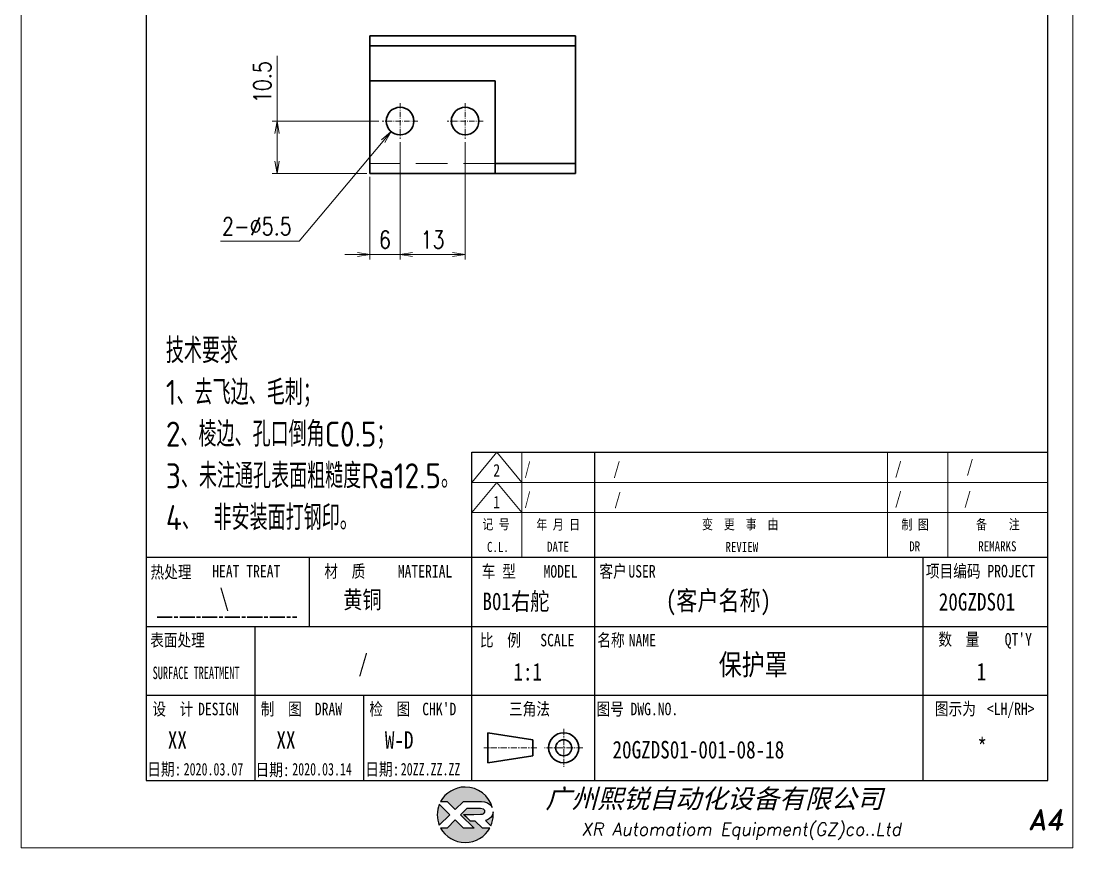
# Model space of a CAD drawing. Header units: millimetres. Extents: x 1333 to 66321, y -42879 to -5704.
# Drawn here: x 65662.5 to 65872.5, y -35576.7 to -35411.6 of the extents above; entities that cross this region are included whole.
import ezdxf
from ezdxf.enums import TextEntityAlignment as Align

# ---------------------------------------------------------------- set-up
doc = ezdxf.new("R2010")
doc.units = ezdxf.units.MM
doc.header["$LTSCALE"] = 0.5
for name, pattern in [('AM_ISO02W050x2', [3.75, 3, -0.75]), ('AM_ISO08W050x2', [9, 6, -0.75, 1.5, -0.75]), ('CENTER', [2, 1.25, -0.25, 0.25, -0.25]), ('DASHDOT', [18.5, 12, -3, 0.5, -3]), ('DASHED', [19.05, 12.7, -6.35])]:
    doc.linetypes.add(name, pattern=pattern)
for name, color, linetype in [('DIM', 3, 'Continuous'), ('layer 1', 7, 'Continuous'), ('图\\M+19E79\\M+195B6\\M+18E9A', 7, 'Continuous'), ('图号', 7, 'Continuous'), ('图名', 7, 'Continuous'), ('数量', 7, 'Continuous'), ('材质', 7, 'Continuous'), ('表面处理', 7, 'Continuous'), ('车型', 7, 'Continuous')]:
    doc.layers.add(name, color=color, linetype=linetype)
for name, color, linetype, lineweight in [('中心线', 2, 'AM_ISO08W050x2', 18), ('图框', 7, 'Continuous', 18), ('标注线', 3, 'Continuous', 18), ('热处理', 7, 'Continuous', 20), ('粗实线', 7, 'Continuous', 35), ('粗点划线', 6, 'AM_ISO08W050x2', 35), ('虚线', 1, 'AM_ISO02W050x2', 18)]:
    doc.layers.add(name, color=color, linetype=linetype, lineweight=lineweight)
doc.layers.add('打印-禁用', color=7, linetype='Continuous', lineweight=15, plot=False)
doc.styles.add('DIM', font='romans.shx', dxfattribs={"width": 0.8, "bigfont": 'bigfont.shx'})
doc.styles.add('STYLE1', font='')
doc.styles.add('国标', font='simfang.ttf', dxfattribs={"width": 0.8})
doc.styles.add('机械长仿宋', font='gbenor.shx', dxfattribs={"height": 1, "bigfont": 'gbcbig.shx'})
doc.styles.add('标题\\M+18E9A', font='romand.shx', dxfattribs={"oblique": 10, "bigfont": 'bigfont.shx'})
doc.styles.get('STYLE1').set_extended_font_data('SimSun')
doc.dimstyles.new('XR 1-1$0', dxfattribs={"dimtxt": 3.5, "dimasz": 2.5, "dimexe": 1, "dimexo": 0.625, "dimgap": 1.2, "dimtad": 1, "dimzin": 9, "dimdsep": 46, "dimtxsty": 'DIM', "dimblk": 'OPEN', "dimcen": 0, "dimclrd": 8, "dimclre": 8, "dimclrt": 2, "dimazin": 2, "dimtfac": 0.5, "dimtmove": 0, "dimatfit": 3, "dimldrblk": 'OPEN', "dimfxl": 0, "dimtolj": 2, "dimlwd": 18, "dimlwe": 18, "dimarcsym": 0})
doc.dimstyles.new('XR 1-1$3', dxfattribs={"dimtxt": 3.5, "dimasz": 2.5, "dimexe": 1, "dimexo": 0.625, "dimgap": 1.2, "dimtad": 1, "dimtoh": 1, "dimdsep": 46, "dimtxsty": 'DIM', "dimblk": 'OPEN', "dimcen": 0, "dimclrd": 8, "dimclre": 8, "dimclrt": 2, "dimazin": 2, "dimtfac": 0.5, "dimtofl": 0, "dimtmove": 0, "dimatfit": 3, "dimldrblk": 'OPEN', "dimfxl": 0, "dimtolj": 2, "dimlwd": 18, "dimlwe": 18, "dimarcsym": 0})

# ---------------------------------------------------------------- blocks, each defined once
blk = doc.blocks.new('XR')
at = {"true_color": 0xfc8000}
h = blk.add_hatch(color=30, dxfattribs=at)
h.set_gradient(color1=(252, 128, 0), rotation=240, one_color=1, tint=1, name='INVCURVED')
edge = h.paths.add_edge_path()
edge.add_spline(control_points=[(-434.18, -5928.47), (-433.9, -5928.74), (-433.63, -5929.01), (-433.63, -5929.01), (-433.63, -5929.01), (-433.63, -5929.01), (-433.36, -5928.74), (-433.09, -5928.47)], knot_values=[0.5625, 0.5625, 0.5625, 0.5625, 0.625, 0.625, 0.625, 0.625, 0.6875, 0.6875, 0.6875, 0.6875], degree=3, periodic=0)
edge.add_spline(control_points=[(-433.09, -5928.47), (-432.82, -5928.2), (-432.54, -5927.93), (-432.54, -5927.93), (-432.54, -5927.93), (-432.54, -5927.93), (-432.04, -5927.93), (-431.53, -5927.93)], knot_values=[0.4375, 0.4375, 0.4375, 0.4375, 0.5, 0.5, 0.5, 0.5, 0.5625, 0.5625, 0.5625, 0.5625], degree=3, periodic=0)
edge.add_spline(control_points=[(-431.53, -5927.93), (-431.03, -5927.93), (-430.52, -5927.93), (-430.52, -5927.93), (-430.52, -5927.93), (-430, -5927.93), (-429.43, -5927.96), (-429.01, -5928.33)], knot_values=[0.25, 0.25, 0.25, 0.25, 0.3125, 0.3125, 0.3125, 0.3125, 0.4375, 0.4375, 0.4375, 0.4375], degree=3, periodic=0)
edge.add_spline(control_points=[(-429.01, -5928.33), (-428.88, -5928.44), (-428.78, -5928.59), (-428.71, -5928.75)], knot_values=[0.125, 0.125, 0.125, 0.125, 0.25, 0.25, 0.25, 0.25], degree=3, periodic=0)
edge.add_spline(control_points=[(-428.71, -5928.75), (-429.13, -5927.18), (-430.58, -5926.02), (-432.31, -5926.02)], knot_values=[0, 0, 0, 0, 0.125, 0.125, 0.125, 0.125], degree=3, periodic=0)
edge.add_spline(control_points=[(-432.31, -5926.02), (-433.72, -5926.02), (-434.94, -5926.79), (-435.58, -5927.93)], knot_values=[0.875, 0.875, 0.875, 0.875, 1, 1, 1, 1], degree=3, periodic=0)
edge.add_spline(control_points=[(-435.58, -5927.93), (-435.58, -5927.93), (-434.72, -5927.93), (-434.72, -5927.93), (-434.72, -5927.93), (-434.72, -5927.93), (-434.45, -5928.2), (-434.18, -5928.47)], knot_values=[0.6875, 0.6875, 0.6875, 0.6875, 0.8125, 0.8125, 0.8125, 0.8125, 0.875, 0.875, 0.875, 0.875], degree=3, periodic=0)
edge = h.paths.add_edge_path()
edge.add_spline(control_points=[(-434.79, -5929.26), (-435.04, -5929.02), (-435.34, -5928.72), (-435.54, -5928.53)], knot_values=[0.562504, 0.562504, 0.562504, 0.562504, 0.656252, 0.656252, 0.656252, 0.656252], degree=3, periodic=0)
edge.add_spline(control_points=[(-435.54, -5928.53), (-435.67, -5928.4), (-435.76, -5928.31), (-435.76, -5928.31), (-435.76, -5928.31), (-435.94, -5928.74), (-436.03, -5929.21), (-436.03, -5929.71)], knot_values=[0.25, 0.25, 0.25, 0.25, 0.312504, 0.312504, 0.312504, 0.312504, 0.562504, 0.562504, 0.562504, 0.562504], degree=3, periodic=0)
edge.add_spline(control_points=[(-436.03, -5929.71), (-436.03, -5930.2), (-435.94, -5930.67), (-435.76, -5931.1), (-435.76, -5931.1), (-435.4, -5930.75), (-435.05, -5930.4)], knot_values=[0.874998, 0.874998, 0.874998, 0.874998, 1.124998, 1.124998, 1.124998, 1.25, 1.25, 1.25, 1.25], degree=3, periodic=0)
edge.add_spline(control_points=[(-435.05, -5930.4), (-434.7, -5930.05), (-434.34, -5929.71), (-434.34, -5929.71), (-434.34, -5929.71), (-434.34, -5929.71), (-434.34, -5929.71), (-434.34, -5929.71)], knot_values=[0.749878, 0.749878, 0.749878, 0.749878, 0.874875, 0.874875, 0.874875, 0.874875, 0.874998, 0.874998, 0.874998, 0.874998], degree=3, periodic=0)
edge.add_spline(control_points=[(-434.34, -5929.71), (-434.34, -5929.71), (-434.34, -5929.71), (-434.34, -5929.71)], knot_values=[0.749634, 0.749634, 0.749634, 0.749634, 0.749817, 0.749817, 0.749817, 0.749817], degree=3, periodic=0)
edge.add_spline(control_points=[(-434.35, -5929.7), (-434.35, -5929.7), (-434.35, -5929.7), (-434.35, -5929.7)], knot_values=[0.738281, 0.738281, 0.738281, 0.738281, 0.742188, 0.742188, 0.742188, 0.742188], degree=3, periodic=0)
edge.add_spline(control_points=[(-434.35, -5929.7), (-434.36, -5929.69), (-434.37, -5929.68), (-434.38, -5929.67)], knot_values=[0.726563, 0.726563, 0.726563, 0.726563, 0.738281, 0.738281, 0.738281, 0.738281], degree=3, periodic=0)
edge.add_spline(control_points=[(-434.38, -5929.67), (-434.38, -5929.66), (-434.39, -5929.65), (-434.4, -5929.65)], knot_values=[0.718751, 0.718751, 0.718751, 0.718751, 0.726563, 0.726563, 0.726563, 0.726563], degree=3, periodic=0)
edge.add_spline(control_points=[(-434.4, -5929.65), (-434.42, -5929.63), (-434.45, -5929.6), (-434.47, -5929.58)], knot_values=[0.703126, 0.703126, 0.703126, 0.703126, 0.718751, 0.718751, 0.718751, 0.718751], degree=3, periodic=0)
edge.add_spline(control_points=[(-434.47, -5929.58), (-434.5, -5929.55), (-434.53, -5929.52), (-434.56, -5929.49)], knot_values=[0.687501, 0.687501, 0.687501, 0.687501, 0.703126, 0.703126, 0.703126, 0.703126], degree=3, periodic=0)
edge.add_spline(control_points=[(-434.56, -5929.49), (-434.63, -5929.42), (-434.71, -5929.35), (-434.79, -5929.26)], knot_values=[0.656252, 0.656252, 0.656252, 0.656252, 0.687501, 0.687501, 0.687501, 0.687501], degree=3, periodic=0)
at = {"true_color": 0x0348ff}
h = blk.add_hatch(color=160, dxfattribs=at)
h.set_gradient(color1=(3, 72, 255), color2=(0, 41, 153), one_color=1, tint=0.3, name='HEMISPHERICAL')
edge = h.paths.add_edge_path()
edge.add_spline(control_points=[(-432.54, -5929.67), (-432.26, -5929.95), (-431.94, -5930.23), (-431.66, -5930.51), (-431.66, -5930.51), (-431.66, -5930.51), (-431.66, -5930.51), (-431.66, -5930.51)], knot_values=[0.736842, 0.736842, 0.736842, 0.736842, 0.789474, 0.789474, 0.789474, 0.789474, 0.802633, 0.802633, 0.802633, 0.802633], degree=3, periodic=0)
edge.add_spline(control_points=[(-431.66, -5930.51), (-431.65, -5930.51), (-431.65, -5930.52), (-431.65, -5930.52)], knot_values=[0.802633, 0.802633, 0.802633, 0.802633, 0.815791, 0.815791, 0.815791, 0.815791], degree=3, periodic=0)
edge.add_spline(control_points=[(-431.65, -5930.52), (-431.64, -5930.53), (-431.64, -5930.53), (-431.64, -5930.53)], knot_values=[0.815791, 0.815791, 0.815791, 0.815791, 0.82237, 0.82237, 0.82237, 0.82237], degree=3, periodic=0)
edge.add_spline(control_points=[(-431.64, -5930.53), (-431.64, -5930.53), (-431.64, -5930.53), (-431.63, -5930.54)], knot_values=[0.82237, 0.82237, 0.82237, 0.82237, 0.828949, 0.828949, 0.828949, 0.828949], degree=3, periodic=0)
edge.add_spline(control_points=[(-431.63, -5930.54), (-431.63, -5930.54), (-431.63, -5930.54), (-431.63, -5930.54), (-431.63, -5930.54), (-431.63, -5930.54), (-431.59, -5930.54), (-431.52, -5930.54)], knot_values=[0.841901, 0.841901, 0.841901, 0.841901, 0.842105, 0.842105, 0.842105, 0.842105, 0.855264, 0.855264, 0.855264, 0.855264], degree=3, periodic=0)
edge.add_spline(control_points=[(-431.52, -5930.54), (-431.46, -5930.54), (-431.38, -5930.54), (-431.3, -5930.54)], knot_values=[0.855264, 0.855264, 0.855264, 0.855264, 0.868422, 0.868422, 0.868422, 0.868422], degree=3, periodic=0)
edge.add_spline(control_points=[(-431.3, -5930.54), (-431.26, -5930.54), (-431.22, -5930.54), (-431.18, -5930.54)], knot_values=[0.868422, 0.868422, 0.868422, 0.868422, 0.875, 0.875, 0.875, 0.875], degree=3, periodic=0)
edge.add_spline(control_points=[(-431.18, -5930.54), (-431.14, -5930.54), (-431.1, -5930.54), (-431.07, -5930.54)], knot_values=[0.875, 0.875, 0.875, 0.875, 0.881579, 0.881579, 0.881579, 0.881579], degree=3, periodic=0)
edge.add_spline(control_points=[(-431.07, -5930.54), (-431.05, -5930.54), (-431.04, -5930.54), (-431.03, -5930.54)], knot_values=[0.881579, 0.881579, 0.881579, 0.881579, 0.884869, 0.884869, 0.884869, 0.884869], degree=3, periodic=0)
edge.add_spline(control_points=[(-431.03, -5930.54), (-431.02, -5930.54), (-431, -5930.54), (-431, -5930.54)], knot_values=[0.884869, 0.884869, 0.884869, 0.884869, 0.888158, 0.888158, 0.888158, 0.888158], degree=3, periodic=0)
edge.add_spline(control_points=[(-431, -5930.54), (-430.99, -5930.54), (-430.99, -5930.54), (-430.98, -5930.54)], knot_values=[0.888158, 0.888158, 0.888158, 0.888158, 0.889803, 0.889803, 0.889803, 0.889803], degree=3, periodic=0)
edge.add_spline(control_points=[(-430.98, -5930.54), (-430.98, -5930.54), (-430.98, -5930.54), (-430.97, -5930.54)], knot_values=[0.889803, 0.889803, 0.889803, 0.889803, 0.891447, 0.891447, 0.891447, 0.891447], degree=3, periodic=0)
edge.add_spline(control_points=[(-430.97, -5930.54), (-430.97, -5930.54), (-430.97, -5930.54), (-430.97, -5930.54)], knot_values=[0.891447, 0.891447, 0.891447, 0.891447, 0.89227, 0.89227, 0.89227, 0.89227], degree=3, periodic=0)
edge.add_spline(control_points=[(-430.97, -5930.54), (-430.97, -5930.54), (-430.97, -5930.54), (-430.97, -5930.54)], knot_values=[0.89227, 0.89227, 0.89227, 0.89227, 0.893092, 0.893092, 0.893092, 0.893092], degree=3, periodic=0)
edge.add_spline(control_points=[(-430.97, -5930.54), (-430.97, -5930.54), (-430.97, -5930.54), (-430.97, -5930.54)], knot_values=[0.893092, 0.893092, 0.893092, 0.893092, 0.893503, 0.893503, 0.893503, 0.893503], degree=3, periodic=0)
edge.add_spline(control_points=[(-430.97, -5930.54), (-430.97, -5930.54), (-430.97, -5930.54), (-430.97, -5930.54)], knot_values=[0.893503, 0.893503, 0.893503, 0.893503, 0.893914, 0.893914, 0.893914, 0.893914], degree=3, periodic=0)
edge.add_spline(control_points=[(-430.97, -5930.54), (-430.97, -5930.54), (-430.97, -5930.54), (-430.97, -5930.54)], knot_values=[0.893914, 0.893914, 0.893914, 0.893914, 0.89412, 0.89412, 0.89412, 0.89412], degree=3, periodic=0)
edge.add_spline(control_points=[(-430.97, -5930.54), (-430.97, -5930.54), (-430.97, -5930.54), (-430.97, -5930.54)], knot_values=[0.89412, 0.89412, 0.89412, 0.89412, 0.894326, 0.894326, 0.894326, 0.894326], degree=3, periodic=0)
edge.add_spline(control_points=[(-430.97, -5930.54), (-430.97, -5930.54), (-430.97, -5930.54), (-430.97, -5930.54)], knot_values=[0.894428, 0.894428, 0.894428, 0.894428, 0.894531, 0.894531, 0.894531, 0.894531], degree=3, periodic=0)
edge.add_spline(control_points=[(-430.97, -5930.54), (-430.97, -5930.54), (-430.97, -5930.54), (-430.97, -5930.54)], knot_values=[0.894531, 0.894531, 0.894531, 0.894531, 0.894583, 0.894583, 0.894583, 0.894583], degree=3, periodic=0)
edge.add_spline(control_points=[(-430.97, -5930.54), (-430.97, -5930.54), (-430.97, -5930.54), (-430.97, -5930.54), (-430.97, -5930.54), (-430.97, -5930.54), (-430.73, -5930.78), (-430.49, -5931.01)], knot_values=[0.894685, 0.894685, 0.894685, 0.894685, 0.894737, 0.894737, 0.894737, 0.894737, 0.921052, 0.921052, 0.921052, 0.921052], degree=3, periodic=0)
edge.add_spline(control_points=[(-430.49, -5931.01), (-430.26, -5931.24), (-430.02, -5931.48), (-430.02, -5931.48)], knot_values=[0.921052, 0.921052, 0.921052, 0.921052, 0.947368, 0.947368, 0.947368, 0.947368], degree=3, periodic=0)
edge.add_spline(control_points=[(-430.02, -5931.48), (-430.02, -5931.48), (-430.02, -5931.48), (-430.02, -5931.48)], knot_values=[0.947522, 0.947522, 0.947522, 0.947522, 0.947573, 0.947573, 0.947573, 0.947573], degree=3, periodic=0)
edge.add_spline(control_points=[(-430.02, -5931.48), (-430.02, -5931.48), (-430.02, -5931.48), (-430.02, -5931.48)], knot_values=[0.947573, 0.947573, 0.947573, 0.947573, 0.947676, 0.947676, 0.947676, 0.947676], degree=3, periodic=0)
edge.add_spline(control_points=[(-430.02, -5931.48), (-430.02, -5931.48), (-430.02, -5931.48), (-430.02, -5931.48)], knot_values=[0.947676, 0.947676, 0.947676, 0.947676, 0.947779, 0.947779, 0.947779, 0.947779], degree=3, periodic=0)
edge.add_spline(control_points=[(-430.02, -5931.48), (-430.02, -5931.48), (-430.02, -5931.48), (-430.02, -5931.48)], knot_values=[0.947779, 0.947779, 0.947779, 0.947779, 0.947984, 0.947984, 0.947984, 0.947984], degree=3, periodic=0)
edge.add_spline(control_points=[(-430.02, -5931.48), (-430.02, -5931.48), (-430.02, -5931.48), (-430.02, -5931.48)], knot_values=[0.947984, 0.947984, 0.947984, 0.947984, 0.94819, 0.94819, 0.94819, 0.94819], degree=3, periodic=0)
edge.add_spline(control_points=[(-430.02, -5931.48), (-430.02, -5931.48), (-430.02, -5931.48), (-430.02, -5931.48)], knot_values=[0.94819, 0.94819, 0.94819, 0.94819, 0.948601, 0.948601, 0.948601, 0.948601], degree=3, periodic=0)
edge.add_spline(control_points=[(-430.02, -5931.48), (-430.02, -5931.48), (-430.02, -5931.48), (-430.02, -5931.48)], knot_values=[0.948601, 0.948601, 0.948601, 0.948601, 0.949012, 0.949012, 0.949012, 0.949012], degree=3, periodic=0)
edge.add_spline(control_points=[(-430.02, -5931.48), (-430.02, -5931.48), (-430.01, -5931.48), (-430.01, -5931.48)], knot_values=[0.949012, 0.949012, 0.949012, 0.949012, 0.949834, 0.949834, 0.949834, 0.949834], degree=3, periodic=0)
edge.add_spline(control_points=[(-430.01, -5931.48), (-430.01, -5931.48), (-430.01, -5931.48), (-430.01, -5931.48)], knot_values=[0.949834, 0.949834, 0.949834, 0.949834, 0.950657, 0.950657, 0.950657, 0.950657], degree=3, periodic=0)
edge.add_spline(control_points=[(-430.01, -5931.48), (-430.01, -5931.48), (-430, -5931.48), (-430, -5931.48)], knot_values=[0.950657, 0.950657, 0.950657, 0.950657, 0.952301, 0.952301, 0.952301, 0.952301], degree=3, periodic=0)
edge.add_spline(control_points=[(-430, -5931.48), (-429.99, -5931.48), (-429.98, -5931.48), (-429.98, -5931.48)], knot_values=[0.952301, 0.952301, 0.952301, 0.952301, 0.953946, 0.953946, 0.953946, 0.953946], degree=3, periodic=0)
edge.add_spline(control_points=[(-429.98, -5931.48), (-429.96, -5931.48), (-429.95, -5931.48), (-429.93, -5931.48)], knot_values=[0.953946, 0.953946, 0.953946, 0.953946, 0.957236, 0.957236, 0.957236, 0.957236], degree=3, periodic=0)
edge.add_spline(control_points=[(-429.93, -5931.48), (-429.91, -5931.48), (-429.89, -5931.48), (-429.87, -5931.48)], knot_values=[0.957236, 0.957236, 0.957236, 0.957236, 0.960525, 0.960525, 0.960525, 0.960525], degree=3, periodic=0)
edge.add_spline(control_points=[(-429.87, -5931.48), (-429.82, -5931.48), (-429.77, -5931.48), (-429.71, -5931.48)], knot_values=[0.960525, 0.960525, 0.960525, 0.960525, 0.967104, 0.967104, 0.967104, 0.967104], degree=3, periodic=0)
edge.add_spline(control_points=[(-429.71, -5931.48), (-429.65, -5931.48), (-429.59, -5931.48), (-429.53, -5931.48)], knot_values=[0.967104, 0.967104, 0.967104, 0.967104, 0.973683, 0.973683, 0.973683, 0.973683], degree=3, periodic=0)
edge.add_spline(control_points=[(-429.53, -5931.48), (-429.41, -5931.48), (-429.29, -5931.48), (-429.19, -5931.48)], knot_values=[0.973683, 0.973683, 0.973683, 0.973683, 0.98684, 0.98684, 0.98684, 0.98684], degree=3, periodic=0)
edge.add_spline(control_points=[(-429.19, -5931.48), (-429.1, -5931.48), (-429.04, -5931.48), (-429.04, -5931.48), (-429.67, -5932.62), (-430.9, -5933.39), (-432.31, -5933.39)], knot_values=[0.98684, 0.98684, 0.98684, 0.98684, 1, 1, 1, 1.052632, 1.052632, 1.052632, 1.052632], degree=3, periodic=0)
edge.add_spline(control_points=[(-432.31, -5933.39), (-433.72, -5933.39), (-434.94, -5932.62), (-435.58, -5931.48), (-435.58, -5931.48), (-435.58, -5931.48), (-435.36, -5931.48), (-435.15, -5931.48)], knot_values=[0.052632, 0.052632, 0.052632, 0.052632, 0.105263, 0.105263, 0.105263, 0.105263, 0.131579, 0.131579, 0.131579, 0.131579], degree=3, periodic=0)
edge.add_spline(control_points=[(-435.15, -5931.48), (-434.93, -5931.48), (-434.72, -5931.48), (-434.72, -5931.48), (-434.72, -5931.48), (-434.72, -5931.48), (-434.45, -5931.21), (-434.18, -5930.94)], knot_values=[0.131579, 0.131579, 0.131579, 0.131579, 0.157895, 0.157895, 0.157895, 0.157895, 0.184211, 0.184211, 0.184211, 0.184211], degree=3, periodic=0)
edge.add_spline(control_points=[(-434.18, -5930.94), (-433.9, -5930.67), (-433.63, -5930.4), (-433.63, -5930.4), (-433.63, -5930.4), (-433.63, -5930.4), (-433.36, -5930.67), (-433.09, -5930.94)], knot_values=[0.184211, 0.184211, 0.184211, 0.184211, 0.210526, 0.210526, 0.210526, 0.210526, 0.236842, 0.236842, 0.236842, 0.236842], degree=3, periodic=0)
edge.add_spline(control_points=[(-433.09, -5930.94), (-432.82, -5931.21), (-432.54, -5931.48), (-432.54, -5931.48), (-432.54, -5931.48), (-432.54, -5931.48), (-432.19, -5931.48), (-431.83, -5931.48)], knot_values=[0.236842, 0.236842, 0.236842, 0.236842, 0.263158, 0.263158, 0.263158, 0.263158, 0.289474, 0.289474, 0.289474, 0.289474], degree=3, periodic=0)
edge.add_spline(control_points=[(-431.83, -5931.48), (-431.48, -5931.48), (-431.12, -5931.48), (-431.12, -5931.48), (-431.12, -5931.48), (-431.12, -5931.48), (-431.57, -5931.03), (-432.02, -5930.59)], knot_values=[0.289474, 0.289474, 0.289474, 0.289474, 0.315789, 0.315789, 0.315789, 0.315789, 0.342105, 0.342105, 0.342105, 0.342105], degree=3, periodic=0)
edge.add_spline(control_points=[(-432.02, -5930.59), (-432.47, -5930.15), (-432.92, -5929.71), (-432.92, -5929.71), (-432.92, -5929.71), (-432.92, -5929.71), (-432.71, -5929.5), (-432.5, -5929.29)], knot_values=[0.342105, 0.342105, 0.342105, 0.342105, 0.368421, 0.368421, 0.368421, 0.368421, 0.394737, 0.394737, 0.394737, 0.394737], degree=3, periodic=0)
edge.add_spline(control_points=[(-432.5, -5929.29), (-432.3, -5929.09), (-432.09, -5928.88), (-432.09, -5928.88)], knot_values=[0.394737, 0.394737, 0.394737, 0.394737, 0.421053, 0.421053, 0.421053, 0.421053], degree=3, periodic=0)
edge.add_spline(control_points=[(-432.09, -5928.88), (-432.09, -5928.88), (-432.06, -5928.86), (-432.06, -5928.86)], knot_values=[0.421053, 0.421053, 0.421053, 0.421053, 0.473684, 0.473684, 0.473684, 0.473684], degree=3, periodic=0)
edge.add_spline(control_points=[(-432.06, -5928.86), (-432.06, -5928.86), (-432.06, -5928.86), (-432.06, -5928.86), (-432.06, -5928.86), (-432.06, -5928.86), (-430.4, -5928.86), (-430.26, -5928.86)], knot_values=[0.473684, 0.473684, 0.473684, 0.473684, 0.473684, 0.473684, 0.473684, 0.473684, 0.526316, 0.526316, 0.526316, 0.526316], degree=3, periodic=0)
edge.add_spline(control_points=[(-430.26, -5928.86), (-429.54, -5928.86), (-429.62, -5929.4), (-429.83, -5929.55)], knot_values=[0.526316, 0.526316, 0.526316, 0.526316, 0.578947, 0.578947, 0.578947, 0.578947], degree=3, periodic=0)
edge.add_spline(control_points=[(-429.83, -5929.55), (-429.94, -5929.62), (-430.08, -5929.65), (-430.26, -5929.65), (-430.26, -5929.65), (-430.26, -5929.65), (-430.48, -5929.65), (-430.71, -5929.66)], knot_values=[0.578947, 0.578947, 0.578947, 0.578947, 0.631579, 0.631579, 0.631579, 0.631579, 0.657895, 0.657895, 0.657895, 0.657895], degree=3, periodic=0)
edge.add_spline(control_points=[(-430.71, -5929.66), (-430.93, -5929.66), (-431.15, -5929.67), (-431.15, -5929.67), (-431.15, -5929.67), (-431.15, -5929.67), (-432.54, -5929.67), (-432.54, -5929.67)], knot_values=[0.657895, 0.657895, 0.657895, 0.657895, 0.684211, 0.684211, 0.684211, 0.684211, 0.736842, 0.736842, 0.736842, 0.736842], degree=3, periodic=0)
edge = h.paths.add_edge_path()
edge.add_spline(control_points=[(-428.6, -5929.32), (-428.61, -5929.67), (-428.76, -5930), (-429.06, -5930.22)], knot_values=[0.8, 0.8, 0.8, 0.8, 1, 1, 1, 1], degree=3, periodic=0)
edge.add_spline(control_points=[(-429.06, -5930.22), (-429.22, -5930.34), (-429.41, -5930.43), (-429.61, -5930.48)], knot_values=[0.6, 0.6, 0.6, 0.6, 0.8, 0.8, 0.8, 0.8], degree=3, periodic=0)
edge.add_spline(control_points=[(-429.61, -5930.48), (-429.61, -5930.48), (-428.9, -5931.19), (-428.9, -5931.19), (-428.9, -5931.19), (-428.69, -5930.73), (-428.58, -5930.23), (-428.58, -5929.71)], knot_values=[0.2, 0.2, 0.2, 0.2, 0.4, 0.4, 0.4, 0.4, 0.6, 0.6, 0.6, 0.6], degree=3, periodic=0)
edge.add_spline(control_points=[(-428.58, -5929.71), (-428.58, -5929.58), (-428.59, -5929.45), (-428.6, -5929.32)], knot_values=[0, 0, 0, 0, 0.2, 0.2, 0.2, 0.2], degree=3, periodic=0)
at = {"layer": 'layer 1', "color": 30}
for points, knots in [([(-432.31, -5926.02), (-430.58, -5926.02), (-429.13, -5927.18), (-428.71, -5928.75), (-428.71, -5928.75), (-428.78, -5928.59), (-428.88, -5928.44), (-429.01, -5928.33), (-429.01, -5928.33), (-429.43, -5927.96), (-430, -5927.93), (-430.52, -5927.93), (-430.52, -5927.93), (-430.52, -5927.93), (-432.54, -5927.93), (-432.54, -5927.93), (-432.54, -5927.93), (-432.54, -5927.93), (-433.63, -5929.01), (-433.63, -5929.01), (-433.63, -5929.01), (-433.63, -5929.01), (-434.72, -5927.93), (-434.72, -5927.93), (-434.72, -5927.93), (-434.72, -5927.93), (-435.58, -5927.93), (-435.58, -5927.93), (-435.58, -5927.93), (-434.94, -5926.79), (-433.72, -5926.02), (-432.31, -5926.02)], [0, 0, 0, 0, 0.125, 0.125, 0.125, 0.125, 0.25, 0.25, 0.25, 0.25, 0.375, 0.375, 0.375, 0.375, 0.5, 0.5, 0.5, 0.5, 0.625, 0.625, 0.625, 0.625, 0.75, 0.75, 0.75, 0.75, 0.875, 0.875, 0.875, 0.875, 1, 1, 1, 1]), ([(-435.76, -5931.1), (-435.94, -5930.67), (-436.03, -5930.2), (-436.03, -5929.71), (-436.03, -5929.71), (-436.03, -5929.21), (-435.94, -5928.74), (-435.76, -5928.31), (-435.76, -5928.31), (-435.76, -5928.31), (-434.34, -5929.71), (-434.34, -5929.71), (-434.34, -5929.71), (-434.34, -5929.71), (-435.76, -5931.1), (-435.76, -5931.1)], [0, 0, 0, 0, 0.25, 0.25, 0.25, 0.25, 0.5, 0.5, 0.5, 0.5, 0.75, 0.75, 0.75, 0.75, 1, 1, 1, 1])]:
    blk.add_open_spline(points, degree=3, knots=knots, dxfattribs=at)
at = {"layer": 'layer 1', "color": 154}
for points, knots in [([(-429.04, -5931.48), (-429.67, -5932.62), (-430.9, -5933.39), (-432.31, -5933.39), (-432.31, -5933.39), (-433.72, -5933.39), (-434.94, -5932.62), (-435.58, -5931.48), (-435.58, -5931.48), (-435.58, -5931.48), (-434.72, -5931.48), (-434.72, -5931.48), (-434.72, -5931.48), (-434.72, -5931.48), (-433.63, -5930.4), (-433.63, -5930.4), (-433.63, -5930.4), (-433.63, -5930.4), (-432.54, -5931.48), (-432.54, -5931.48), (-432.54, -5931.48), (-432.54, -5931.48), (-431.12, -5931.48), (-431.12, -5931.48), (-431.12, -5931.48), (-431.12, -5931.48), (-432.92, -5929.71), (-432.92, -5929.71), (-432.92, -5929.71), (-432.92, -5929.71), (-432.09, -5928.88), (-432.09, -5928.88), (-432.09, -5928.88), (-432.09, -5928.88), (-432.06, -5928.86), (-432.06, -5928.86), (-432.06, -5928.86), (-432.06, -5928.86), (-430.4, -5928.86), (-430.26, -5928.86), (-430.26, -5928.86), (-429.54, -5928.86), (-429.62, -5929.4), (-429.83, -5929.55), (-429.83, -5929.55), (-429.94, -5929.62), (-430.08, -5929.65), (-430.26, -5929.65), (-430.26, -5929.65), (-430.26, -5929.65), (-431.15, -5929.67), (-431.15, -5929.67), (-431.15, -5929.67), (-431.15, -5929.67), (-432.54, -5929.67), (-432.54, -5929.67), (-432.54, -5929.67), (-432.26, -5929.95), (-431.94, -5930.23), (-431.66, -5930.51), (-431.66, -5930.51), (-431.66, -5930.51), (-431.63, -5930.54), (-431.63, -5930.54), (-431.63, -5930.54), (-431.63, -5930.54), (-430.97, -5930.54), (-430.97, -5930.54), (-430.97, -5930.54), (-430.97, -5930.54), (-430.02, -5931.48), (-430.02, -5931.48), (-430.02, -5931.48), (-430.02, -5931.48), (-429.04, -5931.48), (-429.04, -5931.48)], [0, 0, 0, 0, 0.052632, 0.052632, 0.052632, 0.052632, 0.105263, 0.105263, 0.105263, 0.105263, 0.157895, 0.157895, 0.157895, 0.157895, 0.210526, 0.210526, 0.210526, 0.210526, 0.263158, 0.263158, 0.263158, 0.263158, 0.315789, 0.315789, 0.315789, 0.315789, 0.368421, 0.368421, 0.368421, 0.368421, 0.421053, 0.421053, 0.421053, 0.421053, 0.473684, 0.473684, 0.473684, 0.473684, 0.526316, 0.526316, 0.526316, 0.526316, 0.578947, 0.578947, 0.578947, 0.578947, 0.631579, 0.631579, 0.631579, 0.631579, 0.684211, 0.684211, 0.684211, 0.684211, 0.736842, 0.736842, 0.736842, 0.736842, 0.789474, 0.789474, 0.789474, 0.789474, 0.842105, 0.842105, 0.842105, 0.842105, 0.894737, 0.894737, 0.894737, 0.894737, 0.947368, 0.947368, 0.947368, 0.947368, 1, 1, 1, 1]), ([(-428.6, -5929.32), (-428.59, -5929.45), (-428.58, -5929.58), (-428.58, -5929.71), (-428.58, -5929.71), (-428.58, -5930.23), (-428.69, -5930.73), (-428.9, -5931.19), (-428.9, -5931.19), (-428.9, -5931.19), (-429.61, -5930.48), (-429.61, -5930.48), (-429.61, -5930.48), (-429.41, -5930.43), (-429.22, -5930.34), (-429.06, -5930.22), (-429.06, -5930.22), (-428.76, -5930), (-428.61, -5929.67), (-428.6, -5929.32)], [0, 0, 0, 0, 0.2, 0.2, 0.2, 0.2, 0.4, 0.4, 0.4, 0.4, 0.6, 0.6, 0.6, 0.6, 0.8, 0.8, 0.8, 0.8, 1, 1, 1, 1])]:
    blk.add_open_spline(points, degree=3, knots=knots, dxfattribs=at)
blk = doc.blocks.new('GZDEH零件A4图框V01版')
at = {"layer": '中心线', "color": 1, "linetype": 'CENTER', "lineweight": 5, "ltscale": 2}
for p, q in [((108.33, 23.8), (108.33, 16.2)), ((103, 20), (92.4, 20)), ((112.13, 20), (104.53, 20))]:
    blk.add_line(p, q, dxfattribs=at)
at = {"layer": '图\\M+19E79\\M+195B6\\M+18E9A', "linetype": 'Continuous'}
for p, q in [((25, 292), (25, 13.5)), ((205, 13.5), (205, 292)), ((205, 13.5), (205, 97)), ((90, 79), (205, 79)), ((90, 13.5), (90, 79)), ((25, 13.5), (205, 13.5))]:
    blk.add_line(p, q, dxfattribs=at)
at = {"layer": '图\\M+19E79\\M+195B6\\M+18E9A', "color": 9}
for p, q in [((114.5, 79), (114.5, 13.5)), ((205, 58), (25, 58)), ((57.5, 58), (57.5, 44.11)), ((114.5, 58), (114.5, 13.5)), ((180, 58), (180, 13.5)), ((25, 44.25), (205, 44.25)), ((46.68, 44.25), (46.68, 30.5)), ((25, 30.5), (205, 30.5)), ((46.68, 30.5), (46.68, 13.5)), ((46.68, 30.5), (46.68, 13.5)), ((68.34, 30.5), (68.34, 13.5)), ((68.34, 30.5), (68.34, 13.5))]:
    blk.add_line(p, q, dxfattribs=at)
at = {"layer": '图框', "color": 9}
for p, q in [((90, 73), (95, 79)), ((95, 79), (100, 73)), ((100, 58), (100, 79)), ((173, 58), (173, 79)), ((185, 79), (185, 58)), ((90, 73), (205, 73)), ((90, 67), (95, 73)), ((95, 73), (100, 67)), ((90, 67), (205, 67))]:
    blk.add_line(p, q, dxfattribs=at)
at = {"layer": '图框', "color": 2, "linetype": 'ByBlock', "lineweight": 35}
for p, q in [((102.2, 21.6), (93.2, 23)), ((93.2, 17), (93.2, 23)), ((102.2, 21.6), (102.2, 18.4)), ((102.2, 18.4), (93.2, 17))]:
    blk.add_line(p, q, dxfattribs=at)
for radius in [3, 1.6]:
    blk.add_circle((108.33, 20), radius, dxfattribs=at)
at = {"layer": '打印-禁用', "linetype": 'Continuous'}
for p, q in [((0, 297), (0, 0)), ((210, 297), (210, 0)), ((0, 0), (210, 0))]:
    blk.add_line(p, q, dxfattribs=at)
at = {"layer": 'DIM', "xscale": 1.5, "yscale": 1.5, "zscale": 1.5}
blk.add_blockref('XR', (737.13, 8901.19), dxfattribs=at)
at = {"layer": '图\\M+19E79\\M+195B6\\M+18E9A', "color": 9, "style": '国标'}
for s, width, p in [('热处理', 0.8, (25.86, 53.85)), ('材  质', 0.8, (60.55, 54)), ('项目编码 PROJECT', 0.8, (180.64, 54.03)), ('表面处理', 0.8, (25.78, 40.25)), ('比  例\u3000', 0.8, (91.61, 40.25)), ('SCALE', 0.8, (103.66, 40.25)), ('名称\u3000', 0.8, (115.05, 40.25)), ('NAME', 0.8, (121.31, 40.25)), ('数  量', 0.8, (183.12, 40.41)), ("QT'Y ", 0.8, (196.37, 40.41)), ('SURFACE TREATMENT', 0.6, (26.28, 33.71)), (' DESIGN', 0.8, (33.98, 26.5)), (' DRAW', 0.8, (57.29, 26.5)), ("CHK'D", 0.8, (80.09, 26.5)), ('三角法', 0.8, (97.41, 26.5)), ('图号', 0.8, (114.87, 26.5)), ('DWG.NO.', 0.8, (121.67, 26.5)), ('图示为', 0.8, (182.45, 26.53)), ('<LH/RH>', 0.8, (192.82, 26.53))]:
    blk.add_text(s, height=2.5, dxfattribs=dict(at, width=width)).set_placement(p)
at = {"layer": '图\\M+19E79\\M+195B6\\M+18E9A', "color": 9, "style": '国标', "width": 0.8}
for s, p in [('车 型', (95.38, 55.27)), ('MODEL', (107.71, 55.22))]:
    blk.add_text(s, height=2.5, dxfattribs=at).set_placement(p, align=Align.MIDDLE)
for s, p in [('客户', (118.19, 54)), ('HEAT TREAT', (44.96, 54.01)), ('MATERIAL', (80.65, 54)), ('USER', (123.97, 54)), ('设  计', (30.3, 26.5)), ('制  图', (51.94, 26.5)), ('检  图', (73.62, 26.5)), ('日期:', (28.6, 14.46)), ('日期:', (50.22, 14.36)), ('日期:', (72.13, 14.46))]:
    blk.add_text(s, height=2.5, dxfattribs=at).set_placement(p, align=Align.CENTER)
at = {"layer": '图\\M+19E79\\M+195B6\\M+18E9A', "color": 7, "lineweight": -3, "style": 'STYLE1', "oblique": 15}
blk.add_text('广州熙锐自动化设备有限公司 ', height=3.8, dxfattribs=at).set_placement((104.67, 7.95))
at = {"layer": '图\\M+19E79\\M+195B6\\M+18E9A', "color": 7, "style": '标题\\M+18E9A', "oblique": 10}
for s, height, p in [('A4', 4, (204.57, 5.66)), ('XR Automatiom Equipment(GZ)co..Ltd', 2.5, (143.77, 3.56))]:
    blk.add_text(s, height=height, dxfattribs=at).set_placement(p, align=Align.MIDDLE)
at = {"layer": '图框', "color": 9, "style": '国标', "width": 0.8}
for s, p in [('记 号', (94.82, 63.62)), ('年 月 日', (107.24, 63.57)), ('变  更  事  由', (143.58, 63.63)), ('C.L.', (95.2, 59.11)), ('DATE', (107.19, 59.14)), ('REVIEW', (143.89, 59.11))]:
    blk.add_text(s, height=2, dxfattribs=at).set_placement(p, align=Align.CENTER)
for s, p in [('制 图', (178.49, 64.61)), ('备    注', (195.02, 64.64)), ('DR', (178.4, 60.22)), ('REMARKS', (194.91, 60.23))]:
    blk.add_text(s, height=2, dxfattribs=at).set_placement(p, align=Align.MIDDLE)
blk = doc.blocks.new('DEH A4')
at = {"layer": '图框'}
blk.add_blockref('GZDEH零件A4图框V01版', (0, 0), dxfattribs=at)
blk = doc.blocks.new('_Open')
at = {"color": 0, "linetype": 'ByBlock', "lineweight": -2}
for p, q in [((-1, 0.167), (0, 0)), ((-1, -0.167), (0, 0)), ((0, 0), (-1, 0))]:
    blk.add_line(p, q, dxfattribs=at)
blk = doc.blocks.new('*D432')
at = {"layer": 'Defpoints', "color": 0, "transparency": 16777216}
for p in [(65738.18, -35435.17), (65732.18, -35442.09), (65738.18, -35458.23)]:
    blk.add_point(p, dxfattribs=at)
at = {"layer": '标注线', "color": 8, "lineweight": 18, "transparency": 16777216}
for p, q in [((65738.18, -35435.79), (65738.18, -35459.23)), ((65732.18, -35442.72), (65732.18, -35459.23)), ((65729.68, -35458.23), (65727.18, -35458.23)), ((65732.18, -35458.23), (65738.18, -35458.23)), ((65740.68, -35458.23), (65743.18, -35458.23))]:
    blk.add_line(p, q, dxfattribs=at)
at = {"layer": '标注线', "color": 8, "lineweight": 18, "transparency": 16777216, "xscale": 2.5, "yscale": 2.5, "zscale": 2.5}
blk.add_blockref('_Open', (65732.18, -35458.23), dxfattribs=at)
at = {"layer": '标注线', "color": 8, "lineweight": 18, "transparency": 16777216, "xscale": 2.5, "yscale": 2.5, "zscale": 2.5, "rotation": 180}
blk.add_blockref('_Open', (65738.18, -35458.23), dxfattribs=at)
at = {"layer": '标注线', "color": 2, "transparency": 16777216, "insert": (65735.18, -35455.28), "char_height": 3.5, "attachment_point": 5, "style": 'DIM'}
blk.add_mtext('\\A2;6', dxfattribs=at)
blk = doc.blocks.new('*D433')
at = {"layer": 'Defpoints', "color": 0, "transparency": 16777216}
for p in [(65738.18, -35435.17), (65751.18, -35435.17), (65751.18, -35458.23)]:
    blk.add_point(p, dxfattribs=at)
at = {"layer": '标注线', "color": 8, "lineweight": 18, "transparency": 16777216}
for p, q in [((65738.18, -35435.79), (65738.18, -35459.23)), ((65751.18, -35435.79), (65751.18, -35459.23)), ((65740.68, -35458.23), (65748.68, -35458.23))]:
    blk.add_line(p, q, dxfattribs=at)
at = {"layer": '标注线', "color": 8, "lineweight": 18, "transparency": 16777216, "xscale": 2.5, "yscale": 2.5, "zscale": 2.5, "rotation": 180}
blk.add_blockref('_Open', (65738.18, -35458.23), dxfattribs=at)
at = {"layer": '标注线', "color": 8, "lineweight": 18, "transparency": 16777216, "xscale": 2.5, "yscale": 2.5, "zscale": 2.5}
blk.add_blockref('_Open', (65751.18, -35458.23), dxfattribs=at)
at = {"layer": '标注线', "color": 2, "transparency": 16777216, "insert": (65744.68, -35455.28), "char_height": 3.5, "attachment_point": 5, "style": 'DIM'}
blk.add_mtext('\\A2;13', dxfattribs=at)
blk = doc.blocks.new('*D434')
at = {"layer": 'Defpoints', "color": 0, "transparency": 16777216}
for p in [(65713.64, -35431.59), (65734.61, -35431.59), (65732.18, -35442.09)]:
    blk.add_point(p, dxfattribs=at)
at = {"layer": '标注线', "color": 8, "lineweight": 18, "transparency": 16777216}
for p, q in [((65713.64, -35431.59), (65713.64, -35418.56)), ((65733.98, -35431.59), (65712.64, -35431.59)), ((65713.64, -35439.59), (65713.64, -35434.09)), ((65731.56, -35442.09), (65712.64, -35442.09))]:
    blk.add_line(p, q, dxfattribs=at)
at = {"layer": '标注线', "color": 8, "lineweight": 18, "transparency": 16777216, "xscale": 2.5, "yscale": 2.5, "zscale": 2.5}
for p, rotation in [((65713.64, -35431.59), 90), ((65713.64, -35442.09), 270)]:
    blk.add_blockref('_Open', p, dxfattribs=dict(at, rotation=rotation))
at = {"layer": '标注线', "color": 2, "transparency": 16777216, "insert": (65710.69, -35423.82), "char_height": 3.5, "attachment_point": 5, "rotation": 90, "style": 'DIM'}
blk.add_mtext('\\A2;10.5', dxfattribs=at)
blk = doc.blocks.new('*D435')
at = {"layer": 'Defpoints', "color": 0, "transparency": 16777216}
for p in [(65739.95, -35429.48), (65736.42, -35433.7)]:
    blk.add_point(p, dxfattribs=at)
at = {"layer": '标注线', "color": 8, "lineweight": 18, "transparency": 16777216}
for p, q in [((65718.07, -35455.57), (65734.81, -35435.61)), ((65702.33, -35455.57), (65718.07, -35455.57))]:
    blk.add_line(p, q, dxfattribs=at)
at = {"layer": '标注线', "color": 8, "lineweight": 18, "transparency": 16777216, "xscale": 2.5, "yscale": 2.5, "zscale": 2.5, "rotation": 50.00209271270366}
blk.add_blockref('_Open', (65736.42, -35433.7), dxfattribs=at)
at = {"layer": '标注线', "color": 2, "transparency": 16777216, "insert": (65709.6, -35452.62), "char_height": 3.5, "attachment_point": 5, "style": 'DIM'}
blk.add_mtext('\\A2;{\\Fromans,bigfont|c134;2-}∅5.5', dxfattribs=at)

msp = doc.modelspace()

# ---------------------------------------------------------------- linework, layer by layer
at = {"layer": '中心线', "linetype": 'DASHDOT', "ltscale": 0.17875}
for p, q in [((65738.185, -35428.016), (65738.185, -35435.166)), ((65751.185, -35428.016), (65751.185, -35435.166)), ((65741.76, -35431.591), (65734.61, -35431.591)), ((65754.76, -35431.591), (65747.61, -35431.591))]:
    msp.add_line(p, q, dxfattribs=at)
at = {"layer": '粗实线', "ltscale": 0.05}
for p, q in [((65732.185, -35416.591), (65732.185, -35414.591)), ((65773.185, -35416.591), (65773.185, -35414.591)), ((65773.185, -35440.091), (65773.185, -35442.091))]:
    msp.add_line(p, q, dxfattribs=at)
at = {"layer": '粗实线'}
for p, q in [((65732.185, -35414.591), (65773.185, -35414.591)), ((65732.185, -35416.591), (65773.185, -35416.591)), ((65773.185, -35439.091), (65773.185, -35417.591)), ((65732.185, -35423.591), (65757.185, -35423.591)), ((65757.185, -35442.091), (65732.185, -35442.091))]:
    msp.add_line(p, q, dxfattribs=at)
at = {"layer": '粗实线', "ltscale": 0.025}
for p, q in [((65732.185, -35416.591), (65732.185, -35417.591)), ((65773.185, -35416.591), (65773.185, -35417.591)), ((65773.185, -35440.091), (65773.185, -35439.091))]:
    msp.add_line(p, q, dxfattribs=at)
at = {"layer": '粗实线', "ltscale": 0.149999}
msp.add_line((65732.185, -35423.591), (65732.185, -35417.591), dxfattribs=at)
at = {"layer": '粗实线', "ltscale": 0.4}
for p, q in [((65732.185, -35439.591), (65732.185, -35423.591)), ((65757.185, -35439.591), (65757.185, -35423.591)), ((65757.185, -35440.091), (65773.185, -35440.091)), ((65757.185, -35442.091), (65773.185, -35442.091))]:
    msp.add_line(p, q, dxfattribs=at)
at = {"layer": '粗实线', "ltscale": 0.0625}
for p, q in [((65732.185, -35439.591), (65732.185, -35442.091)), ((65757.185, -35439.591), (65757.185, -35442.091))]:
    msp.add_line(p, q, dxfattribs=at)
at = {"layer": '粗实线'}
for centre in [(65738.185, -35431.591), (65751.185, -35431.591)]:
    msp.add_circle(centre, 2.75, dxfattribs=at)
at = {"layer": '粗点划线', "linetype": 'AM_ISO08W050x2'}
msp.add_line((65689.7, -35530.655), (65717.561, -35530.655), dxfattribs=at)
at = {"layer": '虚线', "linetype": 'DASHED'}
msp.add_line((65757.185, -35440.091), (65732.185, -35440.091), dxfattribs=at)

# ---------------------------------------------------------------- block references
at = {"layer": '图框'}
msp.add_blockref('DEH A4', (65662.525, -35576.727), dxfattribs=at)

# ---------------------------------------------------------------- texts
at = {"layer": '图\\M+19E79\\M+195B6\\M+18E9A', "color": 3, "style": '国标'}
for s, height, width, p in [('2', 2.5, 0.8, (65756.803, -35502.571)), ('/', 2.5, 0.705904, (65763.035, -35502.255)), ('/', 2.5, 0.8, (65780.77, -35502.255)), ('/', 2.5, 0.8, (65836.975, -35502.156)), ('/', 2.5, 0.8, (65851.27, -35501.785)), ('1', 2.5, 0.8, (65756.792, -35508.931)), ('/', 2.5, 0.705904, (65763.035, -35508.255)), ('/', 2.5, 0.8, (65780.942, -35508.34)), ('/', 2.5, 0.8, (65836.975, -35508.156)), ('/', 2.5, 0.8, (65850.807, -35508.145)), ('    (客户名称)', 3.85, 0.8, (65782.87, -35529.246)), ('20GZDS01', 3.5, 0.8, (65845.742, -35529.317)), ('1:1', 3.5, 0.8, (65760.825, -35543.294)), ('XX', 3.5, 0.8, (65691.823, -35556.911)), ('XX', 3.5, 0.8, (65713.503, -35556.911)), ('W-D', 3.5, 0.8, (65735.163, -35556.911)), ('2020.03.07', 2.5, 0.7, (65694.988, -35562.247)), ('2020.03.14', 2.5, 0.7, (65716.668, -35562.247)), ('20ZZ.ZZ.ZZ', 2.5, 0.7, (65738.328, -35562.247))]:
    msp.add_text(s, height=height, dxfattribs=dict(at, width=width)).set_placement(p)
at = {"layer": '图\\M+19E79\\M+195B6\\M+18E9A', "color": 3, "style": '国标', "width": 0.8}
msp.add_text('*', height=3.5, dxfattribs=at).set_placement((65854.397, -35558.311), align=Align.CENTER)
at = {"layer": '图号', "color": 3, "style": '国标', "width": 0.8}
msp.add_text('20GZDS01-001-08-18', height=3.5, dxfattribs=at).set_placement((65780.604, -35558.854))
at = {"layer": '图名', "color": 3, "style": '国标', "width": 0.8}
msp.add_text('保护罩', height=4.2, dxfattribs=at).set_placement((65808.677, -35542.213), align=Align.CENTER)
at = {"layer": '数量', "color": 3, "style": '国标', "width": 0.8}
msp.add_text('1', height=3.5, dxfattribs=at).set_placement((65854.243, -35543.279), align=Align.CENTER)
at = {"layer": '材质', "color": 3, "style": '国标', "width": 0.8}
msp.add_text('黄铜', height=3.5, dxfattribs=at).set_placement((65730.683, -35528.907), align=Align.CENTER)
at = {"layer": '标注线', "color": 2, "insert": (65691.438, -35513.296), "char_height": 5, "width": 114.82461, "attachment_point": 7, "style": '机械长仿宋'}
msp.add_mtext('\\A2;技术要求\\P1、去飞边、毛刺；\\P2、棱边、孔口倒角C0.5；\\P3、未注通孔表面粗糙度Ra12.5。\\P{\\A0;4、\\C3; \\C2;非安装面打钢印。}', dxfattribs=at)
at = {"layer": '热处理', "color": 3, "style": '国标', "width": 0.8}
msp.add_text('\\', height=3.5, dxfattribs=at).set_placement((65703.105, -35528.531), align=Align.CENTER)
at = {"layer": '表面处理', "color": 3, "style": '国标', "width": 0.8}
msp.add_text('/', height=3.5, dxfattribs=at).set_placement((65730.825, -35541.584), align=Align.CENTER)
at = {"layer": '车型', "color": 3, "style": '国标', "width": 0.8}
msp.add_text('B01右舵', height=3.5, dxfattribs=at).set_placement((65754.63, -35529.231))

# ---------------------------------------------------------------- dimensions: what is measured, and where the dimension line sits
at = {"layer": '标注线'}
dim = msp.add_linear_dim(base=(65713.639, -35431.591), p1=(65732.185, -35442.091), p2=(65734.61, -35431.591), angle=90, dimstyle='XR 1-1$0', dxfattribs=at)
dim.commit()
dim.dimension.update_dxf_attribs({"geometry": '*D434', "text_midpoint": (65710.689, -35423.824)})
dim = msp.add_diameter_dim_2p(p1=(65739.952, -35429.484), p2=(65736.417, -35433.698), text='{\\Fromans,bigfont|c134;2-}<>', dimstyle='XR 1-1$3', dxfattribs=at)
dim.commit()
dim.dimension.update_dxf_attribs({"geometry": '*D435', "text_midpoint": (65709.6, -35455.568), "dimtype": 163})
for base, p1, p2, picture, middle in [((65738.185, -35458.235), (65732.185, -35442.091), (65738.185, -35435.166), '*D432', (65735.185, -35455.285)), ((65751.185, -35458.235), (65738.185, -35435.166), (65751.185, -35435.166), '*D433', (65744.685, -35455.285))]:
    dim = msp.add_linear_dim(base=base, p1=p1, p2=p2, dimstyle='XR 1-1$0', dxfattribs=at)
    dim.commit()
    dim.dimension.update_dxf_attribs({"geometry": picture, "text_midpoint": middle})

doc.saveas('drawing.dxf')
